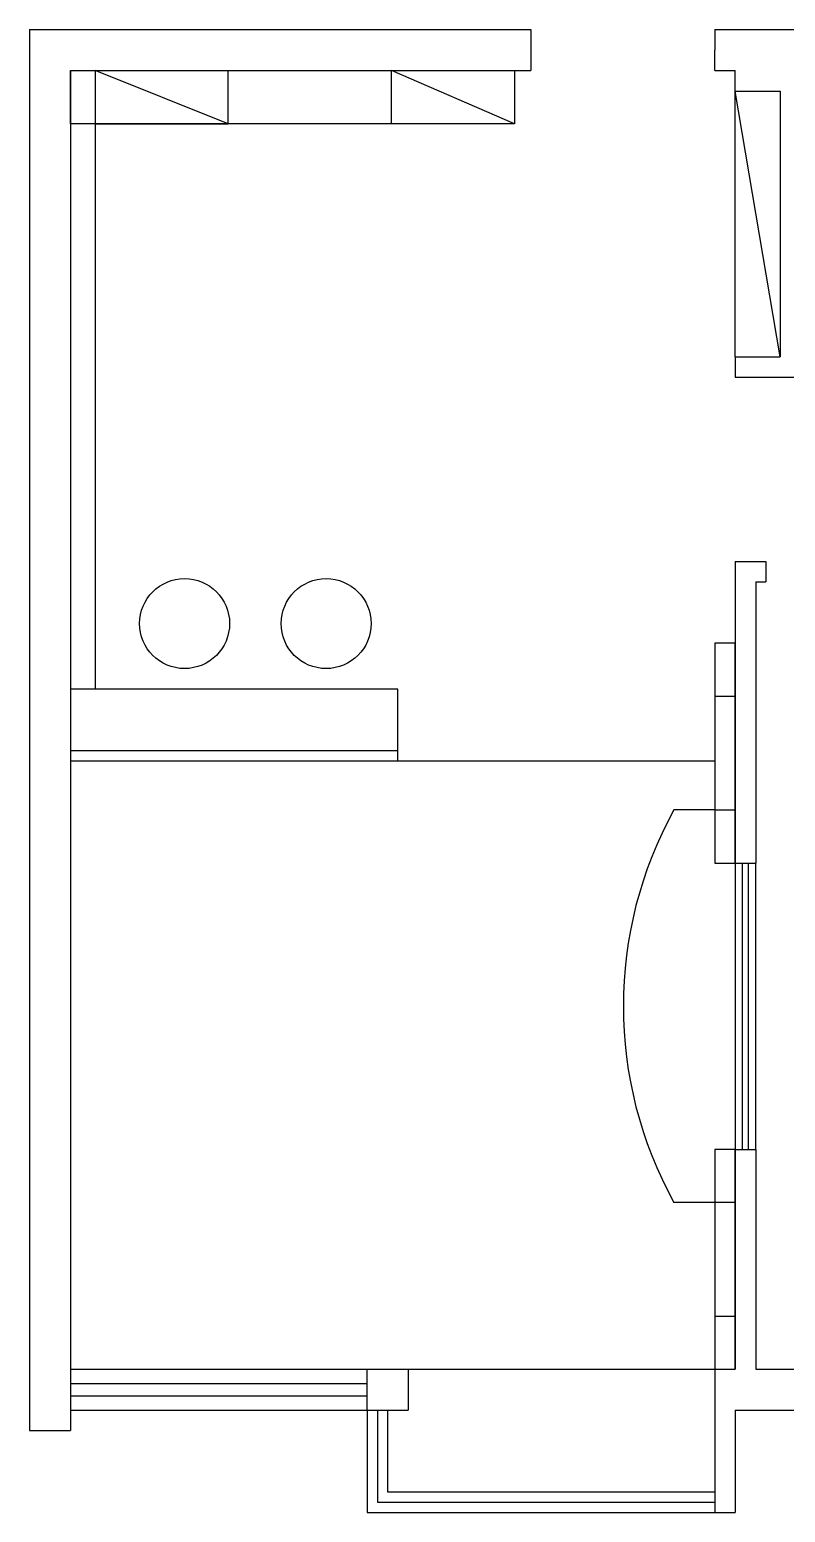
# Model space of a CAD drawing. Header units: centimetres. Extents: x 961 to 1761, y 3059 to 3784.
# Drawn here: x 961 to 1331, y 3059 to 3784 of the extents above; entities that cross this region are included whole.
import ezdxf

# ---------------------------------------------------------------- set-up
doc = ezdxf.new("R2010")
doc.units = ezdxf.units.CM
doc.layers.add('傢俱', color=7, linetype='Continuous', plot=False)

msp = doc.modelspace()

# ---------------------------------------------------------------- linework, layer by layer
for p, q in [((961.31, 3784.39, 27), (961.31, 3634.39, 27)), ((961.31, 3784.39, 27), (1206.31, 3784.39, 27)), ((1206.31, 3784.39, 27), (1206.31, 3774.39, 27)), ((1296.31, 3784.39, 27), (1761.31, 3784.39, 27)), ((1296.31, 3784.39, 27), (1296.31, 3774.39, 27)), ((1206.31, 3774.39, 27), (1206.31, 3764.39, 27)), ((1296.31, 3764.39, 27), (1296.31, 3774.39, 27)), ((981.31, 3764.39, 27), (981.31, 3738.39, 27)), ((981.31, 3764.39, 27), (993.31, 3764.39, 27)), ((993.31, 3764.39, 27), (1058.31, 3764.39, 27)), ((1058.31, 3764.39, 27), (1138.31, 3764.39, 27)), ((1138.31, 3764.39, 27), (1197.31, 3764.39, 27)), ((1197.31, 3764.39, 27), (1206.31, 3764.39, 27)), ((1296.31, 3764.39, 27), (1306.31, 3764.39, 27)), ((1306.31, 3754.39, 27), (1306.31, 3764.39, 27)), ((1306.31, 3754.39, 27), (1328.31, 3754.39, 27)), ((1328.31, 3754.39, 27), (1328.31, 3624.39, 27)), ((981.31, 3738.39, 27), (981.31, 3634.39, 27)), ((961.31, 3634.39, 27), (961.31, 3099.39, 27)), ((981.31, 3634.39, 27), (981.31, 3461.89, 27)), ((1306.31, 3624.39, 27), (1328.31, 3624.39, 27)), ((1306.31, 3624.39, 27), (1306.31, 3614.39, 27)), ((1306.31, 3614.39, 27), (1336.31, 3614.39, 27)), ((1306.31, 3524.39, 27), (1306.31, 3484.39, 27)), ((1306.31, 3524.39, 27), (1321.31, 3524.39, 27)), ((1321.31, 3524.39, 27), (1321.31, 3514.39, 27)), ((1316.31, 3514.39, 27), (1316.31, 3446.89, 27)), ((1316.31, 3514.39, 27), (1321.31, 3514.39, 27)), ((1306.31, 3484.39, 27), (1306.31, 3458.39, 27)), ((981.31, 3461.89, 27), (981.31, 3431.89, 27)), ((1306.31, 3458.39, 27), (1306.31, 3446.89, 27)), ((1306.31, 3446.89, 27), (1306.31, 3402.89, 27)), ((1316.31, 3446.89, 27), (1316.31, 3376.89, 27)), ((981.31, 3431.89, 27), (981.31, 3426.89, 27)), ((981.31, 3426.89, 27), (981.31, 3413.7, 27)), ((981.31, 3413.7, 27), (981.31, 3129.39, 27)), ((1306.31, 3402.89, 27), (1306.31, 3376.89, 27)), ((1306.31, 3376.89, 27), (1306.31, 3236.89, 27)), ((1316.31, 3236.89, 27), (1316.31, 3376.89, 27)), ((1306.31, 3236.89, 27), (1306.31, 3210.89, 27)), ((1316.31, 3236.89, 27), (1316.31, 3166.89, 27)), ((1306.31, 3210.89, 27), (1306.31, 3166.89, 27)), ((1306.31, 3166.89, 27), (1306.31, 3155.39, 27)), ((1316.31, 3166.89, 27), (1316.31, 3129.39, 27)), ((1306.31, 3155.39, 27), (1306.31, 3129.39, 27)), ((981.31, 3129.39, 27), (995.71, 3129.39, 27)), ((981.31, 3129.39, 27), (981.31, 3119.39, 27)), ((995.71, 3129.39, 27), (1004.46, 3129.39, 27)), ((1004.46, 3129.39, 27), (1013.21, 3129.39, 27)), ((1013.21, 3129.39, 27), (1021.96, 3129.39, 27)), ((1021.96, 3129.39, 27), (1030.71, 3129.39, 27)), ((1030.71, 3129.39, 27), (1039.46, 3129.39, 27)), ((1039.46, 3129.39, 27), (1048.21, 3129.39, 27)), ((1048.21, 3129.39, 27), (1056.96, 3129.39, 27)), ((1056.96, 3129.39, 27), (1065.71, 3129.39, 27)), ((1065.71, 3129.39, 27), (1074.46, 3129.39, 27)), ((1074.46, 3129.39, 27), (1083.21, 3129.39, 27)), ((1083.21, 3129.39, 27), (1126.31, 3129.39, 27)), ((1126.31, 3129.39, 27), (1126.96, 3129.39, 27)), ((1126.31, 3119.39, 27), (1126.31, 3129.39, 27)), ((1126.96, 3129.39, 27), (1135.71, 3129.39, 27)), ((1135.71, 3129.39, 27), (1144.46, 3129.39, 27)), ((1144.46, 3129.39, 27), (1146.31, 3129.39, 27)), ((1146.31, 3129.39, 27), (1153.21, 3129.39, 27)), ((1146.31, 3129.39, 27), (1146.31, 3109.39, 27)), ((1153.21, 3129.39, 27), (1161.96, 3129.39, 27)), ((1161.96, 3129.39, 27), (1170.71, 3129.39, 27)), ((1170.71, 3129.39, 27), (1179.46, 3129.39, 27)), ((1179.46, 3129.39, 27), (1188.21, 3129.39, 27)), ((1188.21, 3129.39, 27), (1196.96, 3129.39, 27)), ((1196.96, 3129.39, 27), (1205.71, 3129.39, 27)), ((1205.71, 3129.39, 27), (1214.46, 3129.39, 27)), ((1214.46, 3129.39, 27), (1223.21, 3129.39, 27)), ((1223.21, 3129.39, 27), (1231.96, 3129.39, 27)), ((1231.96, 3129.39, 27), (1240.71, 3129.39, 27)), ((1240.71, 3129.39, 27), (1249.46, 3129.39, 27)), ((1249.46, 3129.39, 27), (1258.21, 3129.39, 27)), ((1258.21, 3129.39, 27), (1266.96, 3129.39, 27)), ((1266.96, 3129.39, 27), (1275.71, 3129.39, 27)), ((1275.71, 3129.39, 27), (1284.46, 3129.39, 27)), ((1284.46, 3129.39, 27), (1293.21, 3129.39, 27)), ((1293.21, 3129.39, 27), (1296.31, 3129.39, 27)), ((1296.31, 3129.39, 27), (1306.31, 3129.39, 27)), ((1296.31, 3129.39, 27), (1296.31, 3069.39, 27)), ((1316.31, 3129.39, 27), (1436.31, 3129.39, 27)), ((981.31, 3122.39, 27), (1126.31, 3122.39, 27)), ((981.31, 3119.39, 27), (981.31, 3109.39, 27)), ((1126.31, 3109.39, 27), (1126.31, 3119.39, 27)), ((981.31, 3116.39, 27), (1126.31, 3116.39, 27)), ((981.31, 3109.39, 27), (1126.31, 3109.39, 27)), ((981.31, 3109.39, 27), (981.31, 3099.39, 27)), ((1126.31, 3109.39, 27), (1126.31, 3059.39, 27)), ((1126.31, 3109.39, 27), (1131.31, 3109.39, 27)), ((1131.31, 3109.39, 27), (1131.31, 3064.39, 27)), ((1131.31, 3109.39, 27), (1136.31, 3109.39, 27)), ((1136.31, 3109.39, 27), (1136.31, 3069.39, 27)), ((1136.31, 3109.39, 27), (1146.31, 3109.39, 27)), ((1306.31, 3109.39, 27), (1306.31, 3059.39, 27)), ((1306.31, 3109.39, 27), (1426.31, 3109.39, 27)), ((961.31, 3099.39, 27), (981.31, 3099.39, 27)), ((1136.31, 3069.39, 27), (1296.31, 3069.39, 27)), ((1296.31, 3069.39, 27), (1296.31, 3064.39, 27)), ((1131.31, 3064.39, 27), (1296.31, 3064.39, 27)), ((1296.31, 3064.39, 27), (1296.31, 3059.39, 27)), ((1126.31, 3059.39, 27), (1296.31, 3059.39, 27)), ((1296.31, 3059.39, 27), (1306.31, 3059.39, 27))]:
    msp.add_line(p, q)
at = {"layer": '傢俱'}
for p, q in [((993.31, 3764.39, 27), (993.31, 3461.89, 27)), ((1058.31, 3738.39, 27), (993.31, 3764.39, 27)), ((1058.31, 3738.39, 27), (1058.31, 3764.39, 27)), ((1138.31, 3738.39, 27), (1138.31, 3764.39, 27)), ((1198.31, 3738.39, 27), (1138.31, 3764.39, 27)), ((1306.31, 3624.39, 27), (1306.31, 3754.39, 27)), ((1328.31, 3624.39, 27), (1306.31, 3754.39, 27)), ((993.31, 3738.39, 27), (1058.31, 3738.39, 27)), ((1306.31, 3484.39, 27), (1296.31, 3484.39, 27)), ((1296.31, 3484.39, 27), (1296.31, 3376.89, 27)), ((1306.31, 3376.89, 27), (1306.31, 3484.39, 27)), ((1141.31, 3461.89, 27), (981.31, 3461.89, 27)), ((981.31, 3461.89, 27), (981.31, 3426.89, 27)), ((1141.31, 3426.89, 27), (1141.31, 3461.89, 27)), ((1306.31, 3458.39, 27), (1296.31, 3458.39, 27)), ((981.31, 3431.89, 27), (1141.31, 3431.89, 27)), ((981.31, 3426.89, 27), (1296.31, 3426.89, 27)), ((981.31, 3426.89, 27), (1141.31, 3426.89, 27)), ((1296.31, 3402.89, 27), (1276.31, 3402.89, 27)), ((1296.31, 3402.89, 27), (1306.31, 3402.89, 27)), ((1296.31, 3376.89, 27), (1306.31, 3376.89, 27)), ((1306.31, 3376.89, 27), (1316.31, 3376.89, 27)), ((1309.81, 3236.89, 27), (1309.81, 3376.89, 27)), ((1312.81, 3236.89, 27), (1312.81, 3376.89, 27)), ((1306.31, 3236.89, 27), (1296.31, 3236.89, 27)), ((1296.31, 3236.89, 27), (1296.31, 3129.39, 27)), ((1306.31, 3129.39, 27), (1306.31, 3236.89, 27)), ((1306.31, 3236.89, 27), (1316.31, 3236.89, 27)), ((1296.31, 3210.89, 27), (1276.31, 3210.89, 27)), ((1306.31, 3210.89, 27), (1296.31, 3210.89, 27)), ((1296.31, 3155.39, 27), (1306.31, 3155.39, 27)), ((1296.31, 3129.39, 27), (1306.31, 3129.39, 27))]:
    msp.add_line(p, q, dxfattribs=at)
at = {"layer": '傢俱', "elevation": 27}
msp.add_lwpolyline([(981.31, 3764.39), (1198.31, 3764.39), (1198.31, 3738.39), (981.31, 3738.39)], close=True, dxfattribs=at)
at = {"layer": '傢俱'}
for centre in [(1037.06, 3493.98), (1106.28, 3493.98)]:
    msp.add_circle(centre, 22, dxfattribs=at)
msp.add_arc((1450.52, 3306.89, 27), 198.91, 151.14246, 208.85754, dxfattribs=at)

doc.saveas('drawing.dxf')
